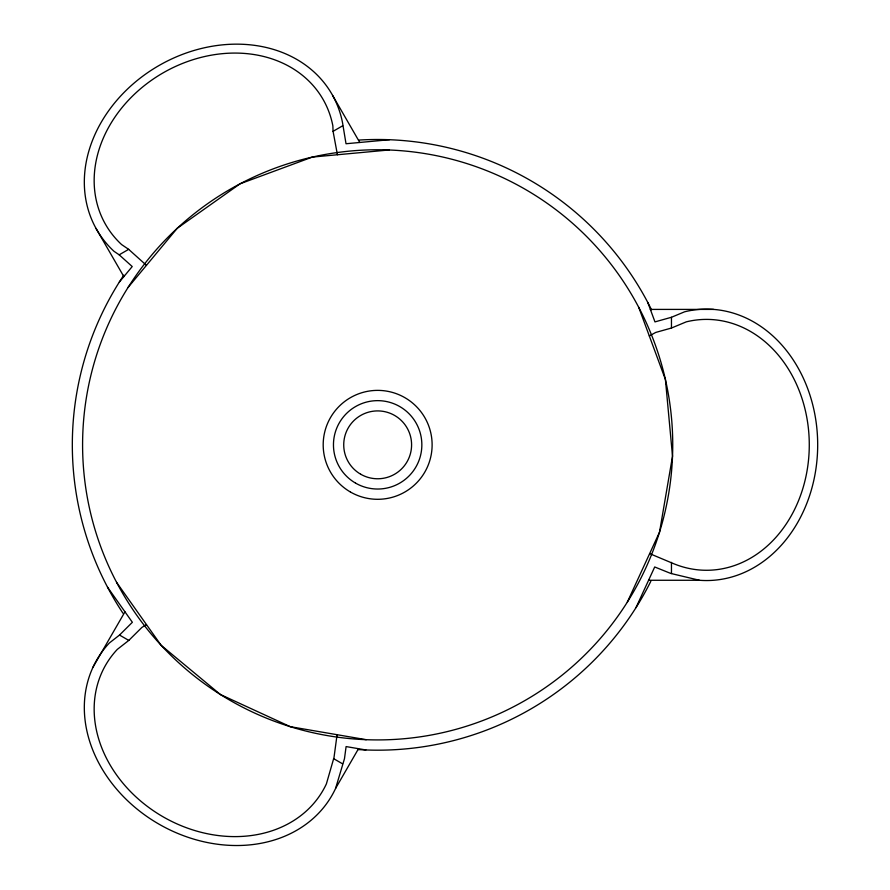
<?xml version="1.0" encoding="UTF-8"?>
<svg xmlns="http://www.w3.org/2000/svg" width="890" height="890" viewBox="0 0 890 890"><rect width="100%" height="100%" fill="white"/><g stroke="black" fill="none" stroke-linecap="round" stroke-linejoin="round"><path stroke-width="1.33" d="M337.076 734.695L334.017 757.423L326.407 783.845A125.446 102.762 30 0 1 156.696 812.915A125.446 102.762 30 0 1 117.302 649.389L128.805 640.411L141.888 627.428L146.472 624.591M107.523 587.178L132.365 622.288L119.516 635.06L109.359 642.981A135.714 111.161 30 0 0 151.979 819.89A135.714 111.161 30 0 0 335.575 788.44L344.474 758.714L346.099 746.577L365.868 749.959M627.317 602.141L659.523 532.164L672.517 456.236L665.42 379.541L638.72 307.284M636.005 607.614L654.706 566.975L670.726 573.427L699.44 580.269A135.714 111.161 -90 0 0 817.432 435.722A135.714 111.161 -90 0 0 684.633 311.789L671.46 317.274L654.962 321.891L647.798 302.5M93.083 667.033L124.967 611.819M335.575 788.44L358.514 748.701M119.327 282.063L132.221 266.544L119.182 254.818L114.009 251.314A135.714 111.161 -30 0 1 160.422 64.714A135.714 111.161 -30 0 1 342.561 122.887L346.021 143.746L389.464 139.719M128.004 287.537L177.232 228.285L240.111 183.785L312.357 157.074L389.064 149.976M119.182 254.818L128.661 249.345L146.45 265.331M337.432 154.76L333.071 131.331L342.672 125.79M649.311 335.953L655.719 332.437L671.46 328.032L686.29 321.846A125.446 102.762 -90 0 1 809.066 452.821A125.446 102.762 -90 0 1 673.663 563.693L649.656 553.613M650.356 309.409L713.591 309.409M648.587 580.269L699.44 580.269M366.257 739.701L290.329 726.696L220.353 694.489L161.101 645.272L116.601 582.394M119.516 635.06L128.805 640.411M333.572 758.636L342.572 763.831M128.661 249.345L121.596 244.561A125.446 102.762 -30 0 1 164.505 72.068A125.446 102.762 -30 0 1 332.86 125.846L333.071 131.331M332.637 95.464L359.771 142.467M96.02 228.418L123.855 276.612M671.46 317.274L671.46 328.032M671.46 562.38L671.46 573.538M650.846 581.248A305.348 305.348 0 0 1 357.669 749.525M122.942 613.21A305.348 305.348 0 0 1 123.788 275.188M359.204 140.053A305.348 305.348 0 0 1 651.524 309.809M220.353 694.489A295.079 295.079 0 0 0 672.517 456.236A295.079 295.079 0 0 0 240.111 183.785A295.079 295.079 0 0 0 220.353 694.489M360.695 474.225A33.931 33.931 0 0 0 411.592 444.844A33.931 33.931 0 0 0 360.695 415.452A33.931 33.931 0 0 0 360.695 474.225M350.426 492.003A54.457 54.457 0 0 0 432.117 444.844A54.457 54.457 0 0 0 350.426 397.674A54.457 54.457 0 0 0 350.426 492.003M355.566 483.114A44.188 44.188 0 0 0 421.849 444.844A44.188 44.188 0 0 0 355.566 406.563A44.188 44.188 0 0 0 355.566 483.114"/></g></svg>
